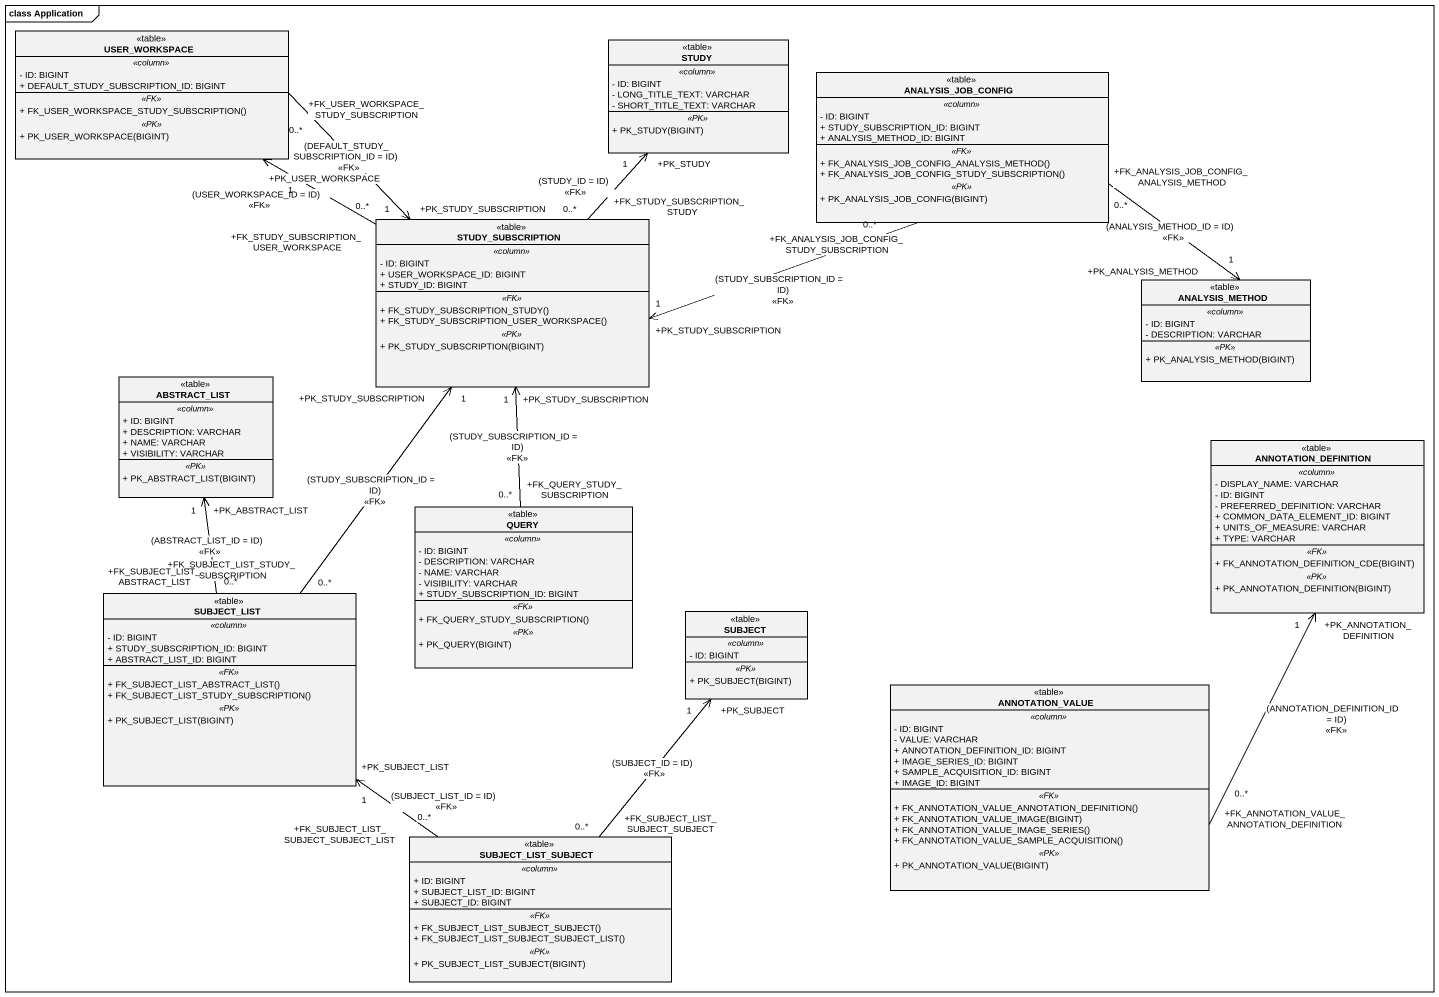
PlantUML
@startuml
mainframe class Application
hide circle
hide empty members
skinparam classAttributeIconSize 0
class USER_WORKSPACE <<table>> {
  .. <<column>> ..
  - ID: BIGINT
  + DEFAULT_STUDY_SUBSCRIPTION_ID: BIGINT
  .. <<FK>> ..
  + FK_USER_WORKSPACE_STUDY_SUBSCRIPTION()
  .. <<PK>> ..
  + PK_USER_WORKSPACE(BIGINT)
}
class STUDY <<table>> {
  .. <<column>> ..
  - ID: BIGINT
  - LONG_TITLE_TEXT: VARCHAR
  - SHORT_TITLE_TEXT: VARCHAR
  .. <<PK>> ..
  + PK_STUDY(BIGINT)
}
class ANALYSIS_JOB_CONFIG <<table>> {
  .. <<column>> ..
  - ID: BIGINT
  + STUDY_SUBSCRIPTION_ID: BIGINT
  + ANALYSIS_METHOD_ID: BIGINT
  .. <<FK>> ..
  + FK_ANALYSIS_JOB_CONFIG_ANALYSIS_METHOD()
  + FK_ANALYSIS_JOB_CONFIG_STUDY_SUBSCRIPTION()
  .. <<PK>> ..
  + PK_ANALYSIS_JOB_CONFIG(BIGINT)
}
class STUDY_SUBSCRIPTION <<table>> {
  .. <<column>> ..
  - ID: BIGINT
  + USER_WORKSPACE_ID: BIGINT
  + STUDY_ID: BIGINT
  .. <<FK>> ..
  + FK_STUDY_SUBSCRIPTION_STUDY()
  + FK_STUDY_SUBSCRIPTION_USER_WORKSPACE()
  .. <<PK>> ..
  + PK_STUDY_SUBSCRIPTION(BIGINT)
}
class ANALYSIS_METHOD <<table>> {
  .. <<column>> ..
  - ID: BIGINT
  - DESCRIPTION: VARCHAR
  .. <<PK>> ..
  + PK_ANALYSIS_METHOD(BIGINT)
}
class ABSTRACT_LIST <<table>> {
  .. <<column>> ..
  + ID: BIGINT
  + DESCRIPTION: VARCHAR
  + NAME: VARCHAR
  + VISIBILITY: VARCHAR
  .. <<PK>> ..
  + PK_ABSTRACT_LIST(BIGINT)
}
class ANNOTATION_DEFINITION <<table>> {
  .. <<column>> ..
  - DISPLAY_NAME: VARCHAR
  - ID: BIGINT
  - PREFERRED_DEFINITION: VARCHAR
  + COMMON_DATA_ELEMENT_ID: BIGINT
  + UNITS_OF_MEASURE: VARCHAR
  + TYPE: VARCHAR
  .. <<FK>> ..
  + FK_ANNOTATION_DEFINITION_CDE(BIGINT)
  .. <<PK>> ..
  + PK_ANNOTATION_DEFINITION(BIGINT)
}
class QUERY <<table>> {
  .. <<column>> ..
  - ID: BIGINT
  - DESCRIPTION: VARCHAR
  - NAME: VARCHAR
  - VISIBILITY: VARCHAR
  + STUDY_SUBSCRIPTION_ID: BIGINT
  .. <<FK>> ..
  + FK_QUERY_STUDY_SUBSCRIPTION()
  .. <<PK>> ..
  + PK_QUERY(BIGINT)
}
class SUBJECT_LIST <<table>> {
  .. <<column>> ..
  - ID: BIGINT
  + STUDY_SUBSCRIPTION_ID: BIGINT
  + ABSTRACT_LIST_ID: BIGINT
  .. <<FK>> ..
  + FK_SUBJECT_LIST_ABSTRACT_LIST()
  + FK_SUBJECT_LIST_STUDY_SUBSCRIPTION()
  .. <<PK>> ..
  + PK_SUBJECT_LIST(BIGINT)
}
class SUBJECT <<table>> {
  .. <<column>> ..
  - ID: BIGINT
  .. <<PK>> ..
  + PK_SUBJECT(BIGINT)
}
class ANNOTATION_VALUE <<table>> {
  .. <<column>> ..
  - ID: BIGINT
  - VALUE: VARCHAR
  + ANNOTATION_DEFINITION_ID: BIGINT
  + IMAGE_SERIES_ID: BIGINT
  + SAMPLE_ACQUISITION_ID: BIGINT
  + IMAGE_ID: BIGINT
  .. <<FK>> ..
  + FK_ANNOTATION_VALUE_ANNOTATION_DEFINITION()
  + FK_ANNOTATION_VALUE_IMAGE(BIGINT)
  + FK_ANNOTATION_VALUE_IMAGE_SERIES()
  + FK_ANNOTATION_VALUE_SAMPLE_ACQUISITION()
  .. <<PK>> ..
  + PK_ANNOTATION_VALUE(BIGINT)
}
class SUBJECT_LIST_SUBJECT <<table>> {
  .. <<column>> ..
  + ID: BIGINT
  + SUBJECT_LIST_ID: BIGINT
  + SUBJECT_ID: BIGINT
  .. <<FK>> ..
  + FK_SUBJECT_LIST_SUBJECT_SUBJECT()
  + FK_SUBJECT_LIST_SUBJECT_SUBJECT_LIST()
  .. <<PK>> ..
  + PK_SUBJECT_LIST_SUBJECT(BIGINT)
}
USER_WORKSPACE "+FK_USER_WORKSPACE_STUDY_SUBSCRIPTION\n0..*" -right-> "+PK_STUDY_SUBSCRIPTION\n1" STUDY_SUBSCRIPTION : (DEFAULT_STUDY_SUBSCRIPTION_ID = ID)\n<<FK>>
ANALYSIS_JOB_CONFIG "+FK_ANALYSIS_JOB_CONFIG_STUDY_SUBSCRIPTION\n0..*" -left-> "+PK_STUDY_SUBSCRIPTION\n1" STUDY_SUBSCRIPTION : (STUDY_SUBSCRIPTION_ID = ID)\n<<FK>>
ANALYSIS_JOB_CONFIG "+FK_ANALYSIS_JOB_CONFIG_ANALYSIS_METHOD\n0..*" --> "+PK_ANALYSIS_METHOD\n1" ANALYSIS_METHOD : (ANALYSIS_METHOD_ID = ID)\n<<FK>>
STUDY_SUBSCRIPTION "+FK_STUDY_SUBSCRIPTION_USER_WORKSPACE\n0..*" -left-> "+PK_USER_WORKSPACE\n1" USER_WORKSPACE : (USER_WORKSPACE_ID = ID)\n<<FK>>
STUDY_SUBSCRIPTION "+FK_STUDY_SUBSCRIPTION_STUDY\n0..*" -up-> "+PK_STUDY\n1" STUDY : (STUDY_ID = ID)\n<<FK>>
QUERY "+FK_QUERY_STUDY_SUBSCRIPTION\n0..*" -up-> "+PK_STUDY_SUBSCRIPTION\n1" STUDY_SUBSCRIPTION : (STUDY_SUBSCRIPTION_ID = ID)\n<<FK>>
SUBJECT_LIST "+FK_SUBJECT_LIST_STUDY_SUBSCRIPTION\n0..*" -up-> "+PK_STUDY_SUBSCRIPTION\n1" STUDY_SUBSCRIPTION : (STUDY_SUBSCRIPTION_ID = ID)\n<<FK>>
SUBJECT_LIST "+FK_SUBJECT_LIST_ABSTRACT_LIST\n0..*" -up-> "+PK_ABSTRACT_LIST\n1" ABSTRACT_LIST : (ABSTRACT_LIST_ID = ID)\n<<FK>>
ANNOTATION_VALUE "+FK_ANNOTATION_VALUE_ANNOTATION_DEFINITION\n0..*" -up-> "+PK_ANNOTATION_DEFINITION\n1" ANNOTATION_DEFINITION : (ANNOTATION_DEFINITION_ID = ID)\n<<FK>>
SUBJECT_LIST_SUBJECT "+FK_SUBJECT_LIST_SUBJECT_SUBJECT_LIST\n0..*" -up-> "+PK_SUBJECT_LIST\n1" SUBJECT_LIST : (SUBJECT_LIST_ID = ID)\n<<FK>>
SUBJECT_LIST_SUBJECT "+FK_SUBJECT_LIST_SUBJECT_SUBJECT\n0..*" -up-> "+PK_SUBJECT\n1" SUBJECT : (SUBJECT_ID = ID)\n<<FK>>
@enduml
